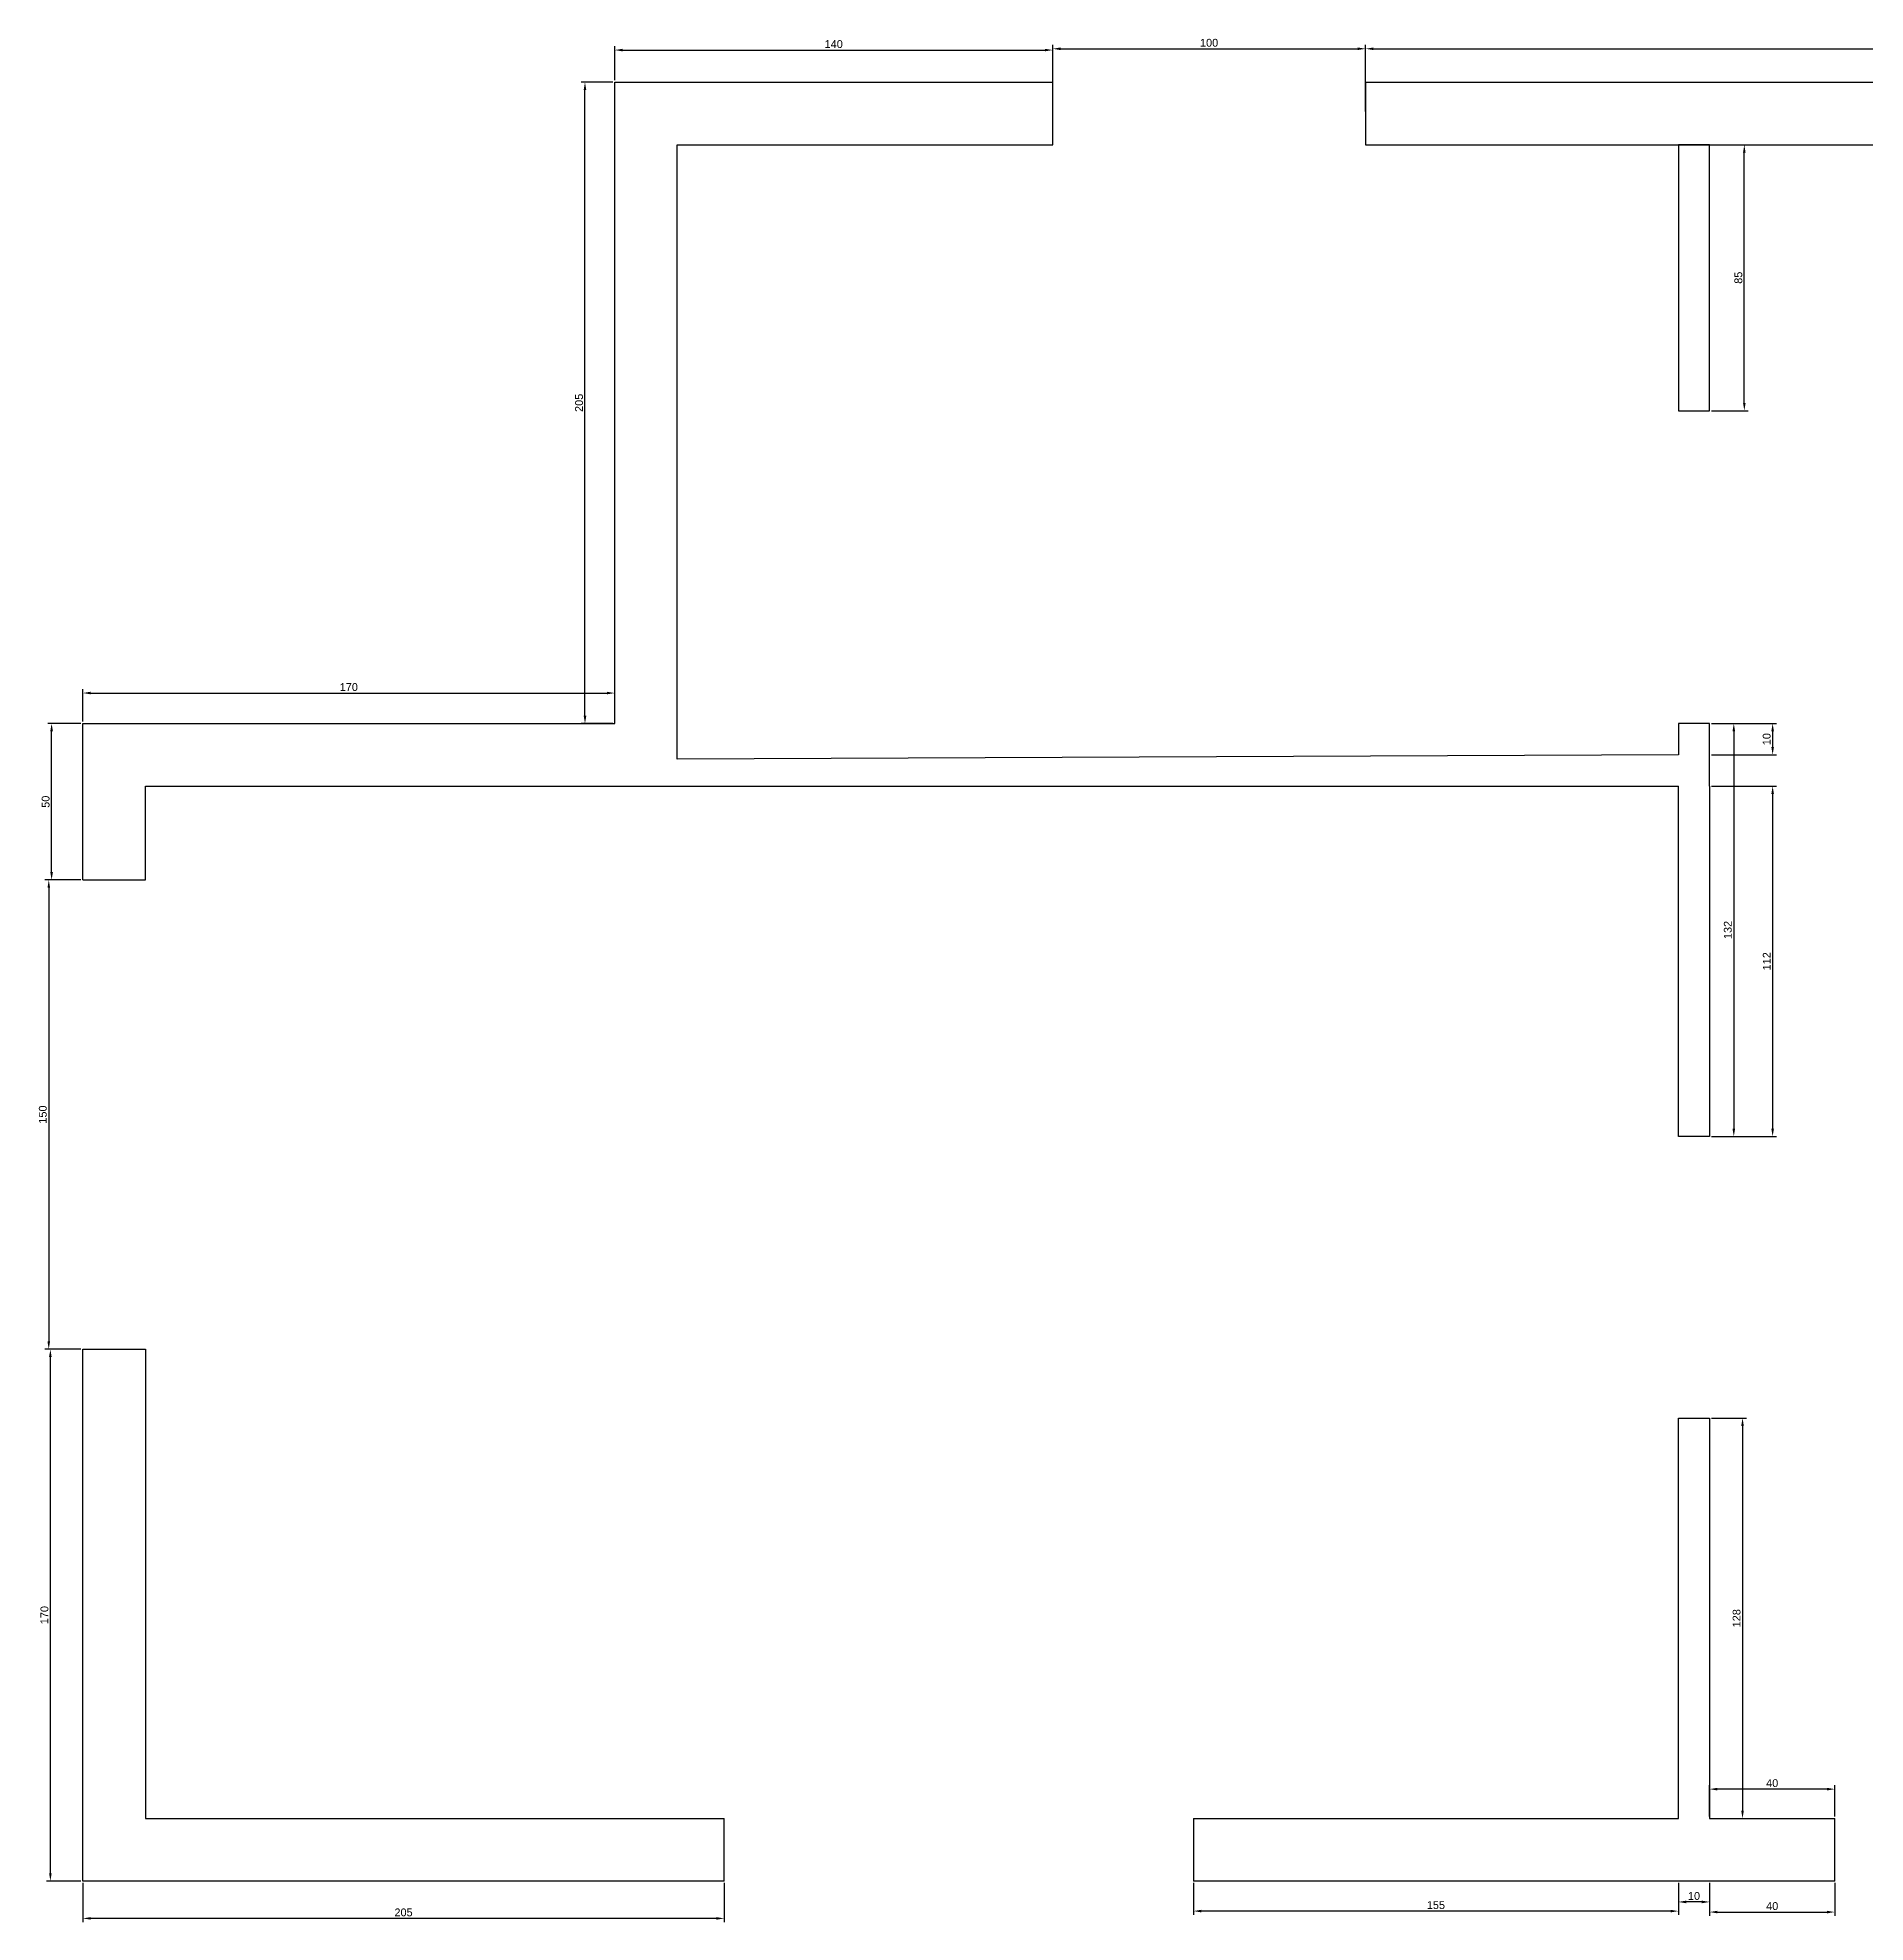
# Model space of a CAD drawing. Header units: millimetres. Extents: x 2736 to 3712, y 1166 to 1769.
# Drawn here: x 2736 to 3320, y 1167 to 1769 of the extents above; entities that cross this region are included whole.
import ezdxf

# ---------------------------------------------------------------- set-up
doc = ezdxf.new("R2010")
doc.units = ezdxf.units.MM
doc.layers.add('olcu', color=51, linetype='Continuous')
doc.styles.get("Standard").update_dxf_attribs({"font": 'arial.ttf'})
doc.dimstyles.new('ISO-25', dxfattribs={"dimtxt": 2.5, "dimasz": 2.5, "dimexe": 1.25, "dimexo": 0.625, "dimtad": 1, "dimtxsty": 'Standard', "dimcen": 2.5, "dimadec": 0, "dimazin": 0, "dimtfac": 1, "dimtmove": 0, "dimatfit": 3, "dimfxl": 1, "dimarcsym": 0})

# ---------------------------------------------------------------- blocks, each defined once
blk = doc.blocks.new('*D9')
at = {"layer": 'Defpoints', "color": 0, "transparency": 16777216}
for p in [(2740, 1550), (2750, 1550), (2750, 1500)]:
    blk.add_point(p, dxfattribs=at)
at = {"layer": 'olcu', "color": 0, "lineweight": -2, "transparency": 16777216}
for p, q in [((2749.38, 1550), (2738.75, 1550)), ((2740, 1502.5), (2740, 1547.5)), ((2749.38, 1500), (2738.75, 1500))]:
    blk.add_line(p, q, dxfattribs=at)
at = {"layer": 'olcu', "color": 0, "transparency": 16777216}
for points in [[(2739.58, 1547.5), (2740.42, 1547.5), (2740, 1550)], [(2739.58, 1502.5), (2740.42, 1502.5), (2740, 1500)]]:
    blk.add_solid(points, dxfattribs=at)
at = {"layer": 'olcu', "color": 0, "transparency": 16777216, "insert": (2738.1, 1525), "char_height": 2.5, "attachment_point": 5, "rotation": 90}
blk.add_mtext('50', dxfattribs=at)
blk = doc.blocks.new('*D10')
at = {"layer": 'Defpoints', "color": 0, "transparency": 16777216}
for p in [(2920, 1559.74), (2750, 1550), (2920, 1550)]:
    blk.add_point(p, dxfattribs=at)
at = {"layer": 'olcu', "color": 0, "lineweight": -2, "transparency": 16777216}
for p, q in [((2750, 1550.62), (2750, 1560.99)), ((2920, 1550.62), (2920, 1560.99)), ((2752.5, 1559.74), (2917.5, 1559.74))]:
    blk.add_line(p, q, dxfattribs=at)
at = {"layer": 'olcu', "color": 0, "transparency": 16777216}
for points in [[(2752.5, 1560.16), (2752.5, 1559.33), (2750, 1559.74)], [(2917.5, 1560.16), (2917.5, 1559.33), (2920, 1559.74)]]:
    blk.add_solid(points, dxfattribs=at)
at = {"layer": 'olcu', "color": 0, "transparency": 16777216, "insert": (2835, 1561.64), "char_height": 2.5, "attachment_point": 5}
blk.add_mtext('170', dxfattribs=at)
blk = doc.blocks.new('*D12')
at = {"layer": 'Defpoints', "color": 0, "transparency": 16777216}
for p in [(2910.5, 1755), (2920, 1755), (2920, 1550)]:
    blk.add_point(p, dxfattribs=at)
at = {"layer": 'olcu', "color": 0, "lineweight": -2, "transparency": 16777216}
for p, q in [((2919.38, 1755), (2909.25, 1755)), ((2910.5, 1552.5), (2910.5, 1752.5)), ((2919.38, 1550), (2909.25, 1550))]:
    blk.add_line(p, q, dxfattribs=at)
at = {"layer": 'olcu', "color": 0, "transparency": 16777216}
for points in [[(2910.08, 1752.5), (2910.92, 1752.5), (2910.5, 1755)], [(2910.08, 1552.5), (2910.92, 1552.5), (2910.5, 1550)]]:
    blk.add_solid(points, dxfattribs=at)
at = {"layer": 'olcu', "color": 0, "transparency": 16777216, "insert": (2908.6, 1652.5), "char_height": 2.5, "attachment_point": 5, "rotation": 90}
blk.add_mtext('205', dxfattribs=at)
blk = doc.blocks.new('*D13')
at = {"layer": 'Defpoints', "color": 0, "transparency": 16777216}
for p in [(3060, 1765.27), (2920, 1755), (3060, 1755)]:
    blk.add_point(p, dxfattribs=at)
at = {"layer": 'olcu', "color": 0, "lineweight": -2, "transparency": 16777216}
for p, q in [((2920, 1755.62), (2920, 1766.52)), ((2922.5, 1765.27), (3057.5, 1765.27)), ((3060, 1755.62), (3060, 1766.52))]:
    blk.add_line(p, q, dxfattribs=at)
at = {"layer": 'olcu', "color": 0, "transparency": 16777216}
for points in [[(2922.5, 1765.68), (2922.5, 1764.85), (2920, 1765.27)], [(3057.5, 1765.68), (3057.5, 1764.85), (3060, 1765.27)]]:
    blk.add_solid(points, dxfattribs=at)
at = {"layer": 'olcu', "color": 0, "transparency": 16777216, "insert": (2990, 1767.17), "char_height": 2.5, "attachment_point": 5}
blk.add_mtext('140', dxfattribs=at)
blk = doc.blocks.new('*D14')
at = {"layer": 'Defpoints', "color": 0, "transparency": 16777216}
for p in [(3160, 1765.68), (3060, 1745), (3160, 1745)]:
    blk.add_point(p, dxfattribs=at)
at = {"layer": 'olcu', "color": 0, "lineweight": -2, "transparency": 16777216}
for p, q in [((3060, 1745.62), (3060, 1766.93)), ((3062.5, 1765.68), (3157.5, 1765.68)), ((3160, 1745.62), (3160, 1766.93))]:
    blk.add_line(p, q, dxfattribs=at)
at = {"layer": 'olcu', "color": 0, "transparency": 16777216}
for points in [[(3062.5, 1766.1), (3062.5, 1765.27), (3060, 1765.68)], [(3157.5, 1766.1), (3157.5, 1765.27), (3160, 1765.68)]]:
    blk.add_solid(points, dxfattribs=at)
at = {"layer": 'olcu', "color": 0, "transparency": 16777216, "insert": (3110, 1767.59), "char_height": 2.5, "attachment_point": 5}
blk.add_mtext('100', dxfattribs=at)
blk = doc.blocks.new('*D15')
at = {"layer": 'Defpoints', "color": 0, "transparency": 16777216}
for p in [(3580, 1765.68), (3160, 1755), (3580, 1755)]:
    blk.add_point(p, dxfattribs=at)
at = {"layer": 'olcu', "color": 0, "lineweight": -2, "transparency": 16777216}
for p, q in [((3160, 1755.62), (3160, 1766.93)), ((3162.5, 1765.68), (3577.5, 1765.68)), ((3580, 1755.62), (3580, 1766.93))]:
    blk.add_line(p, q, dxfattribs=at)
at = {"layer": 'olcu', "color": 0, "transparency": 16777216}
for points in [[(3162.5, 1766.1), (3162.5, 1765.27), (3160, 1765.68)], [(3577.5, 1766.1), (3577.5, 1765.27), (3580, 1765.68)]]:
    blk.add_solid(points, dxfattribs=at)
at = {"layer": 'olcu', "color": 0, "transparency": 16777216, "insert": (3370, 1767.59), "char_height": 2.5, "attachment_point": 5}
blk.add_mtext('420', dxfattribs=at)
blk = doc.blocks.new('*D20')
at = {"layer": 'Defpoints', "color": 0, "transparency": 16777216}
for p in [(3270, 1209.37), (3270, 1200), (3310, 1200)]:
    blk.add_point(p, dxfattribs=at)
at = {"layer": 'olcu', "color": 0, "lineweight": -2, "transparency": 16777216}
for p, q in [((3270, 1200.62), (3270, 1210.62)), ((3307.5, 1209.37), (3272.5, 1209.37)), ((3310, 1200.62), (3310, 1210.62))]:
    blk.add_line(p, q, dxfattribs=at)
at = {"layer": 'olcu', "color": 0, "transparency": 16777216}
for points in [[(3272.5, 1209.79), (3272.5, 1208.95), (3270, 1209.37)], [(3307.5, 1209.79), (3307.5, 1208.95), (3310, 1209.37)]]:
    blk.add_solid(points, dxfattribs=at)
at = {"layer": 'olcu', "color": 0, "transparency": 16777216, "insert": (3290, 1211.27), "char_height": 2.5, "attachment_point": 5}
blk.add_mtext('40', dxfattribs=at)
blk = doc.blocks.new('*D23')
at = {"layer": 'Defpoints', "color": 0, "transparency": 16777216}
for p in [(2750, 1180), (2955, 1180), (2750, 1168.05)]:
    blk.add_point(p, dxfattribs=at)
at = {"layer": 'olcu', "color": 0, "lineweight": -2, "transparency": 16777216}
for p, q in [((2750, 1179.38), (2750, 1166.8)), ((2955, 1179.38), (2955, 1166.8)), ((2952.5, 1168.05), (2752.5, 1168.05))]:
    blk.add_line(p, q, dxfattribs=at)
at = {"layer": 'olcu', "color": 0, "transparency": 16777216}
for points in [[(2752.5, 1168.47), (2752.5, 1167.64), (2750, 1168.05)], [(2952.5, 1168.47), (2952.5, 1167.64), (2955, 1168.05)]]:
    blk.add_solid(points, dxfattribs=at)
at = {"layer": 'olcu', "color": 0, "transparency": 16777216, "insert": (2852.5, 1169.96), "char_height": 2.5, "attachment_point": 5}
blk.add_mtext('205', dxfattribs=at)
blk = doc.blocks.new('*D24')
at = {"layer": 'Defpoints', "color": 0, "transparency": 16777216}
for p in [(2739.61, 1350), (2750, 1350), (2750, 1180)]:
    blk.add_point(p, dxfattribs=at)
at = {"layer": 'olcu', "color": 0, "lineweight": -2, "transparency": 16777216}
for p, q in [((2749.38, 1350), (2738.36, 1350)), ((2739.61, 1182.5), (2739.61, 1347.5)), ((2749.38, 1180), (2738.36, 1180))]:
    blk.add_line(p, q, dxfattribs=at)
at = {"layer": 'olcu', "color": 0, "transparency": 16777216}
for points in [[(2739.19, 1347.5), (2740.02, 1347.5), (2739.61, 1350)], [(2739.19, 1182.5), (2740.02, 1182.5), (2739.61, 1180)]]:
    blk.add_solid(points, dxfattribs=at)
at = {"layer": 'olcu', "color": 0, "transparency": 16777216, "insert": (2737.71, 1265), "char_height": 2.5, "attachment_point": 5, "rotation": 90}
blk.add_mtext('170', dxfattribs=at)
blk = doc.blocks.new('*D25')
at = {"layer": 'Defpoints', "color": 0, "transparency": 16777216}
for p in [(3270, 1735), (3281.09, 1735), (3270, 1650)]:
    blk.add_point(p, dxfattribs=at)
at = {"layer": 'olcu', "color": 0, "lineweight": -2, "transparency": 16777216}
for p, q in [((3270.63, 1735), (3282.34, 1735)), ((3281.09, 1652.5), (3281.09, 1732.5)), ((3270.63, 1650), (3282.34, 1650))]:
    blk.add_line(p, q, dxfattribs=at)
at = {"layer": 'olcu', "color": 0, "transparency": 16777216}
for points in [[(3280.67, 1732.5), (3281.5, 1732.5), (3281.09, 1735)], [(3280.67, 1652.5), (3281.5, 1652.5), (3281.09, 1650)]]:
    blk.add_solid(points, dxfattribs=at)
at = {"layer": 'olcu', "color": 0, "transparency": 16777216, "insert": (3279.19, 1692.5), "char_height": 2.5, "attachment_point": 5, "rotation": 90}
blk.add_mtext('85', dxfattribs=at)
blk = doc.blocks.new('*D28')
at = {"layer": 'Defpoints', "color": 0, "transparency": 16777216}
for p in [(3270, 1550), (3270, 1418), (3277.72, 1418)]:
    blk.add_point(p, dxfattribs=at)
at = {"layer": 'olcu', "color": 0, "lineweight": -2, "transparency": 16777216}
for p, q in [((3270.63, 1550), (3278.97, 1550)), ((3277.72, 1547.5), (3277.72, 1420.5)), ((3270.63, 1418), (3278.97, 1418))]:
    blk.add_line(p, q, dxfattribs=at)
at = {"layer": 'olcu', "color": 0, "transparency": 16777216}
for points in [[(3277.3, 1547.5), (3278.14, 1547.5), (3277.72, 1550)], [(3277.3, 1420.5), (3278.14, 1420.5), (3277.72, 1418)]]:
    blk.add_solid(points, dxfattribs=at)
at = {"layer": 'olcu', "color": 0, "transparency": 16777216, "insert": (3275.82, 1484), "char_height": 2.5, "attachment_point": 5, "rotation": 90}
blk.add_mtext('132', dxfattribs=at)
blk = doc.blocks.new('*D29')
at = {"layer": 'Defpoints', "color": 0, "transparency": 16777216}
for p in [(3270, 1530), (3270, 1418), (3290.14, 1418)]:
    blk.add_point(p, dxfattribs=at)
at = {"layer": 'olcu', "color": 0, "lineweight": -2, "transparency": 16777216}
for p, q in [((3270.63, 1530), (3291.39, 1530)), ((3290.14, 1527.5), (3290.14, 1420.5)), ((3270.63, 1418), (3291.39, 1418))]:
    blk.add_line(p, q, dxfattribs=at)
at = {"layer": 'olcu', "color": 0, "transparency": 16777216}
for points in [[(3289.72, 1527.5), (3290.56, 1527.5), (3290.14, 1530)], [(3289.72, 1420.5), (3290.56, 1420.5), (3290.14, 1418)]]:
    blk.add_solid(points, dxfattribs=at)
at = {"layer": 'olcu', "color": 0, "transparency": 16777216, "insert": (3288.26, 1474), "char_height": 2.5, "attachment_point": 5, "rotation": 90}
blk.add_mtext('112', dxfattribs=at)
blk = doc.blocks.new('*D31')
at = {"layer": 'Defpoints', "color": 0, "transparency": 16777216}
for p in [(3270, 1550), (3270, 1540), (3290.14, 1540)]:
    blk.add_point(p, dxfattribs=at)
at = {"layer": 'olcu', "color": 0, "lineweight": -2, "transparency": 16777216}
for p, q in [((3270.63, 1550), (3291.39, 1550)), ((3290.14, 1547.5), (3290.14, 1542.5)), ((3270.63, 1540), (3291.39, 1540))]:
    blk.add_line(p, q, dxfattribs=at)
at = {"layer": 'olcu', "color": 0, "transparency": 16777216}
for points in [[(3289.72, 1547.5), (3290.56, 1547.5), (3290.14, 1550)], [(3289.72, 1542.5), (3290.56, 1542.5), (3290.14, 1540)]]:
    blk.add_solid(points, dxfattribs=at)
at = {"layer": 'olcu', "color": 0, "transparency": 16777216, "insert": (3288.24, 1545), "char_height": 2.5, "attachment_point": 5, "rotation": 90}
blk.add_mtext('10', dxfattribs=at)
blk = doc.blocks.new('*D32')
at = {"layer": 'Defpoints', "color": 0, "transparency": 16777216}
for p in [(3270, 1328), (3270, 1200), (3280.52, 1200)]:
    blk.add_point(p, dxfattribs=at)
at = {"layer": 'olcu', "color": 0, "lineweight": -2, "transparency": 16777216}
for p, q in [((3270.62, 1328), (3281.77, 1328)), ((3280.52, 1325.5), (3280.52, 1202.5)), ((3270.62, 1200), (3281.77, 1200))]:
    blk.add_line(p, q, dxfattribs=at)
at = {"layer": 'olcu', "color": 0, "transparency": 16777216}
for points in [[(3280.1, 1325.5), (3280.93, 1325.5), (3280.52, 1328)], [(3280.1, 1202.5), (3280.93, 1202.5), (3280.52, 1200)]]:
    blk.add_solid(points, dxfattribs=at)
at = {"layer": 'olcu', "color": 0, "transparency": 16777216, "insert": (3278.62, 1264), "char_height": 2.5, "attachment_point": 5, "rotation": 90}
blk.add_mtext('128', dxfattribs=at)
blk = doc.blocks.new('*D34')
at = {"layer": 'Defpoints', "color": 0, "transparency": 16777216}
for p in [(2750, 1500), (2739.09, 1350), (2748.87, 1350)]:
    blk.add_point(p, dxfattribs=at)
at = {"layer": 'olcu', "color": 0, "lineweight": -2, "transparency": 16777216}
for p, q in [((2749.38, 1500), (2737.84, 1500)), ((2739.09, 1497.5), (2739.09, 1352.5)), ((2748.24, 1350), (2737.84, 1350))]:
    blk.add_line(p, q, dxfattribs=at)
at = {"layer": 'olcu', "color": 0, "transparency": 16777216}
for points in [[(2738.68, 1497.5), (2739.51, 1497.5), (2739.09, 1500)], [(2738.68, 1352.5), (2739.51, 1352.5), (2739.09, 1350)]]:
    blk.add_solid(points, dxfattribs=at)
at = {"layer": 'olcu', "color": 0, "transparency": 16777216, "insert": (2737.19, 1425), "char_height": 2.5, "attachment_point": 5, "rotation": 90}
blk.add_mtext('150', dxfattribs=at)
blk = doc.blocks.new('*D37')
at = {"layer": 'Defpoints', "color": 0, "transparency": 16777216}
for p in [(3270, 1180), (3310, 1180), (3310, 1170.08)]:
    blk.add_point(p, dxfattribs=at)
at = {"layer": 'olcu', "color": 0, "lineweight": -2, "transparency": 16777216}
for p, q in [((3270, 1179.38), (3270, 1168.83)), ((3310, 1179.38), (3310, 1168.83)), ((3272.5, 1170.08), (3307.5, 1170.08))]:
    blk.add_line(p, q, dxfattribs=at)
at = {"layer": 'olcu', "color": 0, "transparency": 16777216}
for points in [[(3272.5, 1170.5), (3272.5, 1169.66), (3270, 1170.08)], [(3307.5, 1170.5), (3307.5, 1169.66), (3310, 1170.08)]]:
    blk.add_solid(points, dxfattribs=at)
at = {"layer": 'olcu', "color": 0, "transparency": 16777216, "insert": (3290, 1171.98), "char_height": 2.5, "attachment_point": 5}
blk.add_mtext('40', dxfattribs=at)
blk = doc.blocks.new('*D38')
at = {"layer": 'Defpoints', "color": 0, "transparency": 16777216}
for p in [(3260, 1180), (3270, 1180), (3260, 1173.31)]:
    blk.add_point(p, dxfattribs=at)
at = {"layer": 'olcu', "color": 0, "lineweight": -2, "transparency": 16777216}
for p, q in [((3260, 1179.38), (3260, 1172.06)), ((3270, 1179.38), (3270, 1172.06)), ((3267.5, 1173.31), (3262.5, 1173.31))]:
    blk.add_line(p, q, dxfattribs=at)
at = {"layer": 'olcu', "color": 0, "transparency": 16777216}
for points in [[(3262.5, 1173.73), (3262.5, 1172.89), (3260, 1173.31)], [(3267.5, 1173.73), (3267.5, 1172.89), (3270, 1173.31)]]:
    blk.add_solid(points, dxfattribs=at)
at = {"layer": 'olcu', "color": 0, "transparency": 16777216, "insert": (3265, 1175.21), "char_height": 2.5, "attachment_point": 5}
blk.add_mtext('10', dxfattribs=at)
blk = doc.blocks.new('*D39')
at = {"layer": 'Defpoints', "color": 0, "transparency": 16777216}
for p in [(3105, 1180), (3260, 1180), (3105, 1170.39)]:
    blk.add_point(p, dxfattribs=at)
at = {"layer": 'olcu', "color": 0, "lineweight": -2, "transparency": 16777216}
for p, q in [((3105, 1179.38), (3105, 1169.14)), ((3260, 1179.38), (3260, 1169.14)), ((3257.5, 1170.39), (3107.5, 1170.39))]:
    blk.add_line(p, q, dxfattribs=at)
at = {"layer": 'olcu', "color": 0, "transparency": 16777216}
for points in [[(3107.5, 1170.8), (3107.5, 1169.97), (3105, 1170.39)], [(3257.5, 1170.8), (3257.5, 1169.97), (3260, 1170.39)]]:
    blk.add_solid(points, dxfattribs=at)
at = {"layer": 'olcu', "color": 0, "transparency": 16777216, "insert": (3182.5, 1172.29), "char_height": 2.5, "attachment_point": 5}
blk.add_mtext('155', dxfattribs=at)

msp = doc.modelspace()

# ---------------------------------------------------------------- linework, layer by layer
for p, q in [((2920, 1550), (2920, 1755)), ((2920, 1755), (3060, 1755)), ((3160, 1755), (3580, 1755)), ((2940, 1550), (2940, 1735)), ((2940, 1735), (3060, 1735)), ((3160, 1735), (3571.705, 1735.011)), ((2750, 1500), (2750, 1550)), ((2750, 1550), (2920, 1550)), ((2940, 1538.592), (2940, 1550)), ((3270, 1550), (3260, 1550)), ((3260, 1550), (3260, 1540)), ((3270, 1540), (3270, 1550)), ((3260, 1540), (2940, 1538.592)), ((3270, 1530), (3270, 1540)), ((2770, 1500), (2770, 1530)), ((2770, 1530), (2920, 1530)), ((2920, 1530), (2940, 1530)), ((2940, 1530), (3060, 1530)), ((3060, 1530), (3160, 1530)), ((3160, 1530), (3260, 1530)), ((3260, 1418), (3260, 1530)), ((3270, 1530), (3270, 1418)), ((2750, 1500), (2770, 1500)), ((3270, 1418), (3260, 1418)), ((2750, 1180), (2750, 1350)), ((2750, 1350), (2770, 1350)), ((2770, 1350), (2770, 1200)), ((2770, 1200), (2955, 1200)), ((3105, 1200), (3260, 1200)), ((3270, 1200), (3310, 1200)), ((2955, 1180), (2750, 1180)), ((3310, 1180), (3105, 1180))]:
    msp.add_line(p, q)
for points in [[(3060, 1735), (3060, 1755)], [(3160, 1755), (3160, 1735)], [(3260, 1200), (3260, 1328), (3270, 1328), (3270, 1200)], [(2955, 1180), (2955, 1200)], [(3105, 1200), (3105, 1180)], [(3310, 1180), (3310, 1200)]]:
    msp.add_lwpolyline(points)
msp.add_lwpolyline([(3270, 1735.003), (3260, 1735.003), (3260, 1650.003), (3270, 1650.003)], close=True)

# ---------------------------------------------------------------- dimensions: what is measured, and where the dimension line sits
at = {"layer": 'olcu'}
for base, p1, p2, picture, middle in [((3060, 1765.267), (2920, 1755), (3060, 1755), '*D13', (2990, 1767.168)), ((3160, 1765.684), (3060, 1745), (3160, 1745), '*D14', (3110, 1767.585)), ((3580, 1765.684), (3160, 1755), (3580, 1755), '*D15', (3370, 1767.585)), ((2920, 1559.743), (2750, 1550), (2920, 1550), '*D10', (2835, 1561.644)), ((3270, 1209.371), (3310, 1200), (3270, 1200), '*D20', (3290, 1211.272)), ((2750, 1168.054), (2955, 1180), (2750, 1180), '*D23', (2852.5, 1169.955)), ((3105, 1170.387), (3260, 1180), (3105, 1180), '*D39', (3182.5, 1172.288)), ((3260, 1173.309), (3270, 1180), (3260, 1180), '*D38', (3265, 1175.21)), ((3310, 1170.078), (3270, 1180), (3310, 1180), '*D37', (3290, 1171.98))]:
    dim = msp.add_linear_dim(base=base, p1=p1, p2=p2, dimstyle='ISO-25', dxfattribs=at)
    dim.commit()
    dim.dimension.update_dxf_attribs({"geometry": picture, "text_midpoint": middle})
for base, p1, p2, picture, middle in [((2910.499, 1755), (2920, 1550), (2920, 1755), '*D12', (2908.597, 1652.5)), ((3281.087, 1735.003), (3270, 1650.003), (3270, 1735.003), '*D25', (3279.185, 1692.503)), ((2740, 1550), (2750, 1500), (2750, 1550), '*D9', (2738.099, 1525)), ((3277.721, 1418), (3270, 1550), (3270, 1418), '*D28', (3275.818, 1484)), ((3290.142, 1540), (3270, 1550), (3270, 1540), '*D31', (3288.24, 1545)), ((3290.142, 1418), (3270, 1530), (3270, 1418), '*D29', (3288.261, 1474)), ((2739.093, 1350), (2750, 1500), (2748.867, 1350), '*D34', (2737.191, 1425)), ((2739.608, 1350), (2750, 1180), (2750, 1350), '*D24', (2737.707, 1265)), ((3280.517, 1200), (3270, 1328), (3270, 1200), '*D32', (3278.616, 1264))]:
    dim = msp.add_linear_dim(base=base, p1=p1, p2=p2, angle=90, dimstyle='ISO-25', dxfattribs=at)
    dim.commit()
    dim.dimension.update_dxf_attribs({"geometry": picture, "text_midpoint": middle})

doc.saveas('drawing.dxf')
